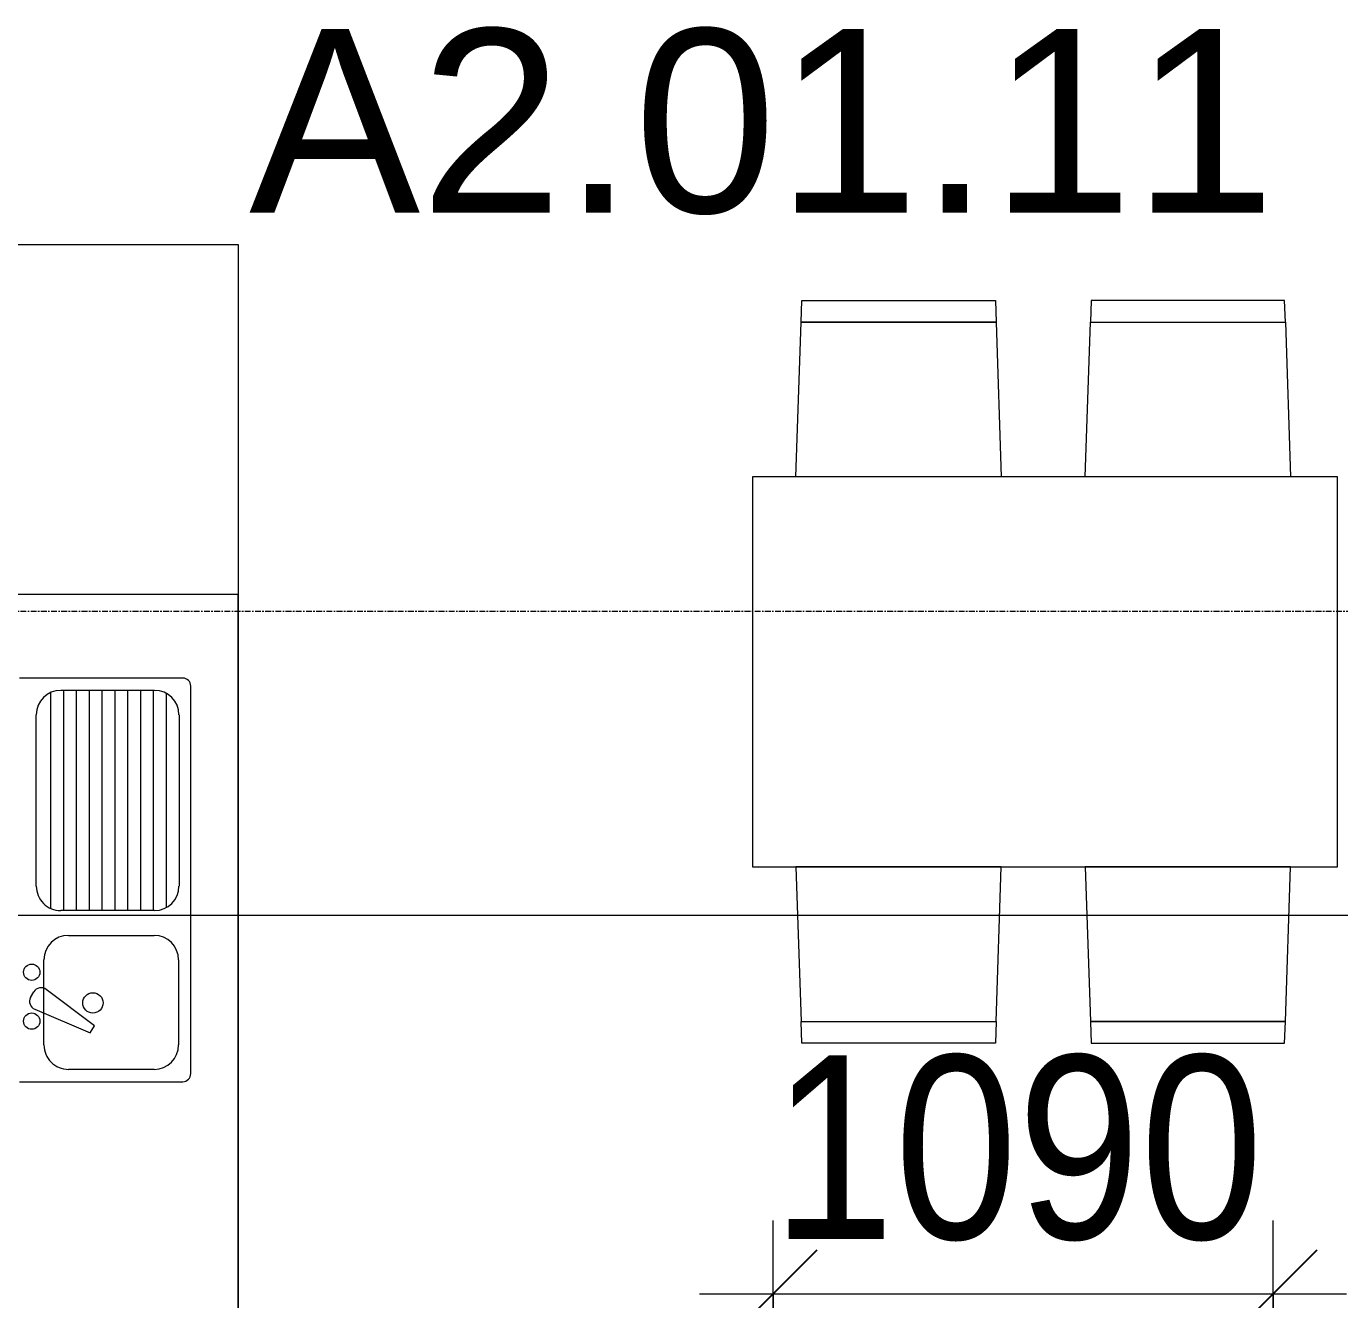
# Model space of a CAD drawing. Header units: millimetres. Extents: x 962 to 241049, y -15958 to 84407.
# Drawn here: x 155164 to 158027, y 37737 to 40513 of the extents above; entities that cross this region are included whole.
import ezdxf

# ---------------------------------------------------------------- set-up
doc = ezdxf.new("R2010")
doc.units = ezdxf.units.MM
doc.linetypes.add('Grid Line', pattern=[22.225, 12.7, -3.175, 3.175, -3.175])
for name, color, linetype, lineweight in [('0-1', 7, 'Continuous', 5), ('A-ANNO-DIMS', 211, 'Continuous', 9), ('A-ANNO-DIMS-160', 211, 'Continuous', 9), ('A-AREA-IDEN', 2, 'Continuous', 9), ('I-FURN', 30, 'Continuous', 9), ('I-FURN-1', 254, 'Continuous', 9), ('S-GRID-1', 1, 'Grid Line', 9)]:
    doc.layers.add(name, color=color, linetype=linetype, lineweight=lineweight)
doc.styles.add('Arial_11', font='arial_0.ttf', dxfattribs={"height": 400})
doc.styles.add('UTM Avo', font='UTM Avo.ttf', dxfattribs={"width": 0.9, "height": 400})
doc.dimstyles.new('1_Dim_chi_tiet_2_5', dxfattribs={"dimscale": 304.8, "dimtxt": 399.720379, "dimasz": 0.629921, "dimexe": 0.524934, "dimexo": 0.0625, "dimgap": 0.052493, "dimtad": 1, "dimdec": 0, "dimrnd": 5, "dimzin": 0, "dimdsep": 46, "dimtxsty": 'UTM Avo', "dimblk1": 'OBLIQUE', "dimblk2": 'OBLIQUE', "dimsah": 1, "dimcen": 0.09, "dimdle": 0.524934, "dimazin": 0, "dimtfac": 1, "dimtdec": 4, "dimtix": 1, "dimtmove": 0, "dimatfit": 3, "dimfxl": 1.049869, "dimfxlon": 1, "dimtvp": 1, "dimtolj": 1, "dimtzin": 0, "dimarcsym": 2})

# ---------------------------------------------------------------- blocks, each defined once
blk = doc.blocks.new('HE BEP A - HE BEP A-V107-TKCS_MB TẦNG 1')
at = {"layer": 'I-FURN'}
for p, q in [((3.5, -11), (765.9, -11)), ((3.5, -505.3), (3.5, -11)), ((765.9, -11), (765.9, -505.3)), ((765.9, -11), (765.9, -505.3)), ((4303.1, -11), (765.9, -11)), ((1810.5, -114.2), (965.9, -114.2)), ((948.4, -131.7), (948.4, -487.8)), ((1028.4, -139.9), (1401.8, -139.9)), ((1562.5, -140.8), (1747.9, -140.8)), ((1828, -487.8), (1828, -131.7)), ((981.5, -167.9), (1448.7, -167.9)), ((975, -397.7), (975, -193.3)), ((975, -195.9), (1455.1, -195.9)), ((1455.1, -193.3), (1455.1, -397.7)), ((1509.1, -380.9), (1509.1, -194.2)), ((1801.3, -194.2), (1801.3, -380.9)), ((975, -223.9), (1455.1, -223.9)), ((975, -251.9), (1455.1, -251.9)), ((975, -279.9), (1455.1, -279.9)), ((975, -307.9), (1455.1, -307.9)), ((975, -335.9), (1455.1, -335.9)), ((1706.2, -324.4), (1627.3, -429.4)), ((1670.1, -454.1), (1721.6, -333.3)), ((1721.6, -333.3), (1706.2, -324.4)), ((975, -363.9), (1455.1, -363.9)), ((975, -391.9), (1455.1, -391.9)), ((979.9, -419.9), (1450.3, -419.9)), ((1401.8, -451.1), (1028.4, -451.1)), ((1747.9, -434.2), (1562.5, -434.2)), ((1644.6, -463.3), (1632.2, -456.1))]:
    blk.add_line(p, q, dxfattribs=at)
for centre, radius in [((1656.3, -327.5), 22.2), ((1589.4, -460.9), 17.8), ((1696.1, -460.9), 17.8)]:
    blk.add_circle(centre, radius, dxfattribs=at)
for centre, radius, start, end in [((965.9, -131.7), 17.5, 90, 180), ((1810.5, -131.7), 17.5, 0, 90), ((1028.4, -193.3), 53.3, 90, 180), ((1401.8, -193.3), 53.3, 0, 90), ((1562.5, -194.2), 53.3, 90, 180), ((1747.9, -194.2), 53.3, 0, 90), ((1028.4, -397.7), 53.3, 180, 270), ((1401.8, -397.7), 53.3, 270, 0), ((1562.5, -380.9), 53.3, 180, 270), ((1747.9, -380.9), 53.3, 270, 0), ((1641, -440.7), 17.8, 140.5382, 240.0479), ((1653.4, -447.9), 17.8, 240.0479, 339.4621)]:
    blk.add_arc(centre, radius, start, end, dxfattribs=at)
at = {"layer": 'I-FURN-1'}
for p, q in [((3.5, -11), (4303.1, -11)), ((3.5, -505.3), (3.5, -11))]:
    blk.add_line(p, q, dxfattribs=at)
blk = doc.blocks.new('RES_BAN AN 1 - RES_BAN AN 1-V21-TKCS_MB TẦNG 1')
at = {"layer": 'I-FURN-1'}
for p, q in [((-425, 0), (-425, -1275)), ((425, 0), (-425, 0)), ((425, -1275), (425, 0)), ((-761.9, -113.5), (-809.6, -115.1)), ((-761.9, -113.5), (-425, -102.3)), ((-761.9, -538.5), (-761.9, -113.5)), ((-761.9, -538.5), (-761.9, -113.5)), ((-425, -102.3), (-425, -549.7)), ((425, -102.3), (425, -549.7)), ((761.9, -113.5), (425, -102.3)), ((761.9, -538.5), (761.9, -113.5)), ((761.9, -113.5), (761.9, -538.5)), ((809.6, -115.1), (761.9, -113.5)), ((-809.6, -115.1), (-809.6, -536.9)), ((809.6, -536.9), (809.6, -115.1)), ((-809.6, -536.9), (-761.9, -538.5)), ((-425, -549.7), (-761.9, -538.5)), ((425, -549.7), (761.9, -538.5)), ((761.9, -538.5), (809.6, -536.9)), ((-809.6, -745.3), (-761.9, -743.8)), ((-761.9, -743.8), (-425, -732.5)), ((-761.9, -1168.8), (-761.9, -743.8)), ((-761.9, -743.8), (-761.9, -1168.8)), ((-425, -732.5), (-425, -1180)), ((425, -732.5), (425, -1180)), ((761.9, -743.8), (425, -732.5)), ((761.9, -743.8), (809.6, -745.3)), ((761.9, -1168.8), (761.9, -743.8)), ((761.9, -1168.8), (761.9, -743.8)), ((-809.6, -1167.2), (-809.6, -745.3)), ((809.6, -745.3), (809.6, -1167.2)), ((-761.9, -1168.8), (-809.6, -1167.2)), ((-425, -1180), (-761.9, -1168.8)), ((425, -1180), (761.9, -1168.8)), ((809.6, -1167.2), (761.9, -1168.8)), ((-425, -1275), (425, -1275))]:
    blk.add_line(p, q, dxfattribs=at)
blk = doc.blocks.new('NCV_TKTC_TANG 1_rvt-1-TKCS_MB TẦNG 1')
at = {"layer": 'I-FURN-1', "rotation": 269.9999999999999}
for name, p in [('HE BEP A - HE BEP A-V107-TKCS_MB TẦNG 1', (92457.9, 40040.4)), ('RES_BAN AN 1 - RES_BAN AN 1-V21-TKCS_MB TẦNG 1', (94842.6, 39105.7))]:
    blk.add_blockref(name, p, dxfattribs=at)
blk = doc.blocks.new('DIMBLOCK39-TKCS_MB TẦNG 1')
at = {"layer": 'A-ANNO-DIMS-160'}
for p, q in [((156791.5, 37430), (156791.5, 37910)), ((157881.5, 37430), (157881.5, 37910)), ((156631.5, 37750), (158041.5, 37750)), ((156791.5, 37750), (156791.5, 37430)), ((157881.5, 37750), (157881.5, 37430))]:
    blk.add_line(p, q, dxfattribs=at)
at = {"layer": 'A-ANNO-DIMS-160', "lineweight": 25}
for p, q in [((156791.5, 37750), (156887.5, 37846)), ((157881.5, 37750), (157977.5, 37846)), ((156791.5, 37750), (156695.5, 37654)), ((157881.5, 37750), (157785.5, 37654))]:
    blk.add_line(p, q, dxfattribs=at)
at = {"layer": 'A-ANNO-DIMS-160', "color": 0, "insert": (156788.7, 38269.7), "char_height": 400, "width": 1314.636, "attachment_point": 1, "line_spacing_factor": 1.110334, "style": 'UTM Avo'}
blk.add_mtext('1090', dxfattribs=at)
blk = doc.blocks.new('_Oblique')
at = {"color": 0, "linetype": 'ByBlock', "lineweight": -2}
blk.add_line((-0.5, -0.5), (0.5, 0.5), dxfattribs=at)
blk = doc.blocks.new('DIMBLOCK201-TKCS_MB TẦNG 1')
at = {"layer": 'A-ANNO-DIMS-160'}
for p, q in [((155031.6, 38895.5), (155031.6, 38415.5)), ((155031.6, 38575.5), (155031.6, 38895.5)), ((163031.6, 38895.5), (163031.6, 38415.5)), ((163031.6, 38575.5), (163031.6, 38895.5)), ((154871.6, 38575.5), (163191.6, 38575.5))]:
    blk.add_line(p, q, dxfattribs=at)
at = {"layer": 'A-ANNO-DIMS-160', "lineweight": 25}
for p, q in [((155031.6, 38575.5), (155127.6, 38671.5)), ((163031.6, 38575.5), (163127.6, 38671.5)), ((155031.6, 38575.5), (154935.6, 38479.5)), ((163031.6, 38575.5), (162935.6, 38479.5))]:
    blk.add_line(p, q, dxfattribs=at)
at = {"layer": 'A-ANNO-DIMS-160', "color": 0, "insert": (158483.8, 39095.2), "char_height": 400, "width": 1314.636, "attachment_point": 1, "line_spacing_factor": 1.110334, "style": 'UTM Avo'}
blk.add_mtext('8000', dxfattribs=at)

msp = doc.modelspace()

# ---------------------------------------------------------------- linework, layer by layer
at = {"layer": 'S-GRID-1'}
msp.add_line((192368.8, 39236.9), (96265.8, 39236.9), dxfattribs=at)

# ---------------------------------------------------------------- block references
at = {"layer": '0-1'}
msp.add_blockref('NCV_TKTC_TANG 1_rvt-1-TKCS_MB TẦNG 1', (63179, 0), dxfattribs=at)

# ---------------------------------------------------------------- texts
at = {"layer": 'A-AREA-IDEN', "insert": (156768.2, 40101), "char_height": 400, "width": 2233.6, "attachment_point": 8, "line_spacing_factor": 0.936439, "style": 'Arial_11'}
msp.add_mtext('\\pt8,16,24,32,40,48,56,64,72,80,88,96,104,112,120,128,136,144,152,160,168,176,184,192,200,208,216,224,232,240,248,256;A2.01.11', dxfattribs=at)

# ---------------------------------------------------------------- dimensions: what is measured, and where the dimension line sits
at = {"layer": 'A-ANNO-DIMS'}
for base, p1, p2, override, picture, middle in [((163031.6, 38575.5), (155031.6, 38895.5), (163031.6, 38895.5), {"dimpost": '<>', "dimfxl": 8000}, 'DIMBLOCK201-TKCS_MB TẦNG 1', (159031.6, 38798.5)), ((157881.5, 37750), (156791.5, 37430), (157881.5, 37430), {"dimpost": '<>', "dimfxl": 1090}, 'DIMBLOCK39-TKCS_MB TẦNG 1', (157336.5, 37973))]:
    dim = msp.add_linear_dim(base=base, p1=p1, p2=p2, dimstyle='1_Dim_chi_tiet_2_5', override=override, dxfattribs=at)
    dim.commit()
    dim.dimension.update_dxf_attribs({"geometry": picture, "text_midpoint": middle})

doc.saveas('drawing.dxf')
